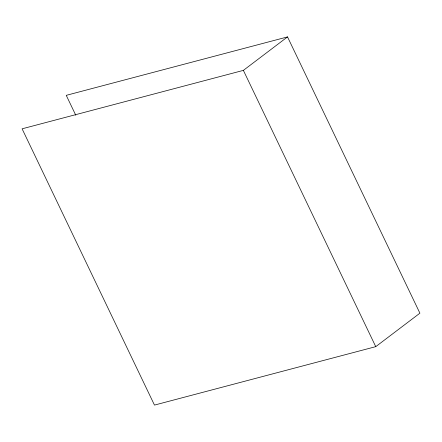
<?xml version="1.0" encoding="UTF-8"?>
<svg xmlns="http://www.w3.org/2000/svg" width="442" height="442" viewBox="0 0 442 442"><rect width="100%" height="100%" fill="white"/><g stroke="black" fill="none" stroke-linecap="round" stroke-linejoin="round"><path stroke-width="0.66" d="M243.382 70.372L287.527 36.907L419.9 313.185L375.755 346.655L154.473 405.093L22.1 128.815L243.382 70.372L375.755 346.655M287.527 36.907L66.245 95.345L75.786 115.257"/></g></svg>
